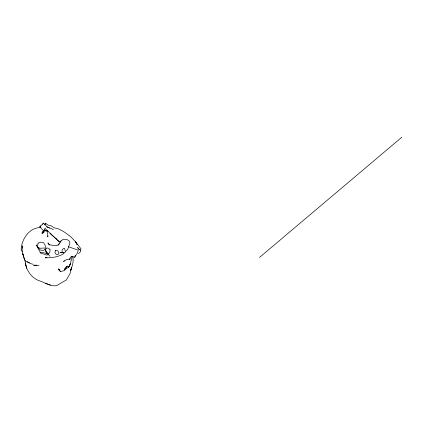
<?xml version="1.0" encoding="UTF-8"?>
<svg xmlns="http://www.w3.org/2000/svg" width="423" height="423" viewBox="0 0 423 423"><rect width="100%" height="100%" fill="white"/><g stroke="black" fill="none" stroke-linecap="round" stroke-linejoin="round"><path stroke-width="0.63" d="M44.933 228.468L44.827 229.493L43.389 232.275L43.183 231.555L41.84 233.2L44.621 229.805M71.286 256.676L74.681 257.29L75.199 255.439M66.342 267.896C65.861 270.709 62.979 271.074 60.685 271.397L59.447 270.778L58.21 269.028L59.654 270.059L58.21 269.028L59.035 269.816M48.434 254.72L46.477 255.027L40.502 252.97L40.708 252.452L43.077 252.658L47.09 253.583L48.328 254.308L49.977 256.264M42.818 231.994L43.59 230.218M60.399 242.363L61.092 240.819L63.36 239.275L67.067 239.582L69.023 240.819L69.948 243.082L67.886 248.951L66.242 251.013M65.316 267.997L64.386 269.647L65.829 267.484L67.58 266.041L66.189 266.971M80.449 249.982L81.068 248.951L75.506 241.644L70.667 236.7L66.448 233.512L63.254 231.349L57.591 228.468L54.504 227.949L50.903 225.686L48.227 225.173L45.753 223.423L44.727 224.555M58.416 244.832L61.092 240.819M74.681 257.29L77.256 253.176L78.181 250.807L78.081 250.083L68.198 246.688M72.005 258.834C69.996 261.176 71.307 265.364 68.404 267.172L69.229 266.453L67.886 267.896L65.591 268.134M44.674 224.814L45.753 223.423M42.564 224.243L43.59 223.111L47.09 226.818L53.478 229.599M64.386 260.584L63.566 261.615L66.755 259.452L69.229 259.452L70.567 258.939L71.699 257.808L72.211 256.264L71.492 256.364L70.049 257.808L69.229 259.452M43.283 230.524L39.783 226.818L43.59 223.111M58.073 245.176L59.331 243.796M39.783 226.818L40.708 225.893M39.064 265.321L33.607 265.221L36.637 265.274M42.358 233.718L44.521 231.656M259.442 257.517L401.85 137.189M46.784 227.024L47.09 226.818M63.667 253.689C58.141 257.158 51.521 257.893 45.139 257.808L46.937 257.448M72.523 256.676L73.242 256.364M58.004 244.938L55.741 245.763L49.565 244.832M78.493 253.689L80.137 252.145L80.756 250.289L80.137 250.083M44.827 248.026L40.502 248.232L38.445 247.926L36.283 244.938L40.502 252.97M41.02 227.643C29.71 226.977 21.647 239.027 21.15 249.263L22.282 251.426M63.36 252.764L60.166 252.245L64.079 253.07M26.607 268.309L25.369 262.953C26.358 270.339 31.307 277.303 38.139 280.354C44.193 282.173 49.787 286.292 56.359 285.811L66.342 279.941L69.948 273.866L71.699 267.278L70.567 270.466C72.196 266.411 73.792 261.9 72.93 257.496M33.094 264.29L29.795 263.365L27.12 261.721M29.552 262.688L26.094 261.514L24.444 259.352L22.8 253.895L24.444 259.352M47.339 227.23L49.565 228.055M45.34 283.236L50.49 285.192M59.342 270.366L60.685 271.397M45.034 228.468L56.46 239.069M49.946 233.422L59.469 241.85M55.741 238.556L59.447 241.951M79.725 249.776L77.568 247.513L79.112 249.57M49.359 244.938L47.915 242.881L49.306 244.885M75.611 241.85L77.007 244.494M75.506 241.644L76.975 244.436M47.503 235.838L47.915 236.906L47.609 232.275M23.106 254.926L22.075 250.908L22.282 245.863L22.282 248.005M25.888 265.221L24.434 258.538M49.977 249.364L49.872 252.351L49.047 253.277L46.578 253.176L45.34 250.083L46.683 248.026L48.122 248.127L49.977 249.364M37.933 243.807L37.52 246.895L40.196 249.982L43.077 250.495L45.034 249.57L45.858 248.026L45.034 244.938L43.49 242.675L40.608 242.157L38.752 242.675L37.933 243.807M55.535 250.289L54.916 252.764L56.254 254.514L57.697 254.514L59.035 253.689L58.004 250.908L55.535 250.289M70.567 263.778L69.636 265.047L70.567 263.778M65.417 251.833L64.386 252.864L62.123 252.245L62.123 249.776L64.079 248.232L64.698 248.745L65.417 251.833M47.915 231.143L46.065 231.143L44.827 230.524L45.753 230.424L47.915 231.143M48.328 254.308L47.09 253.277L45.034 249.57L48.328 254.308"/></g></svg>
